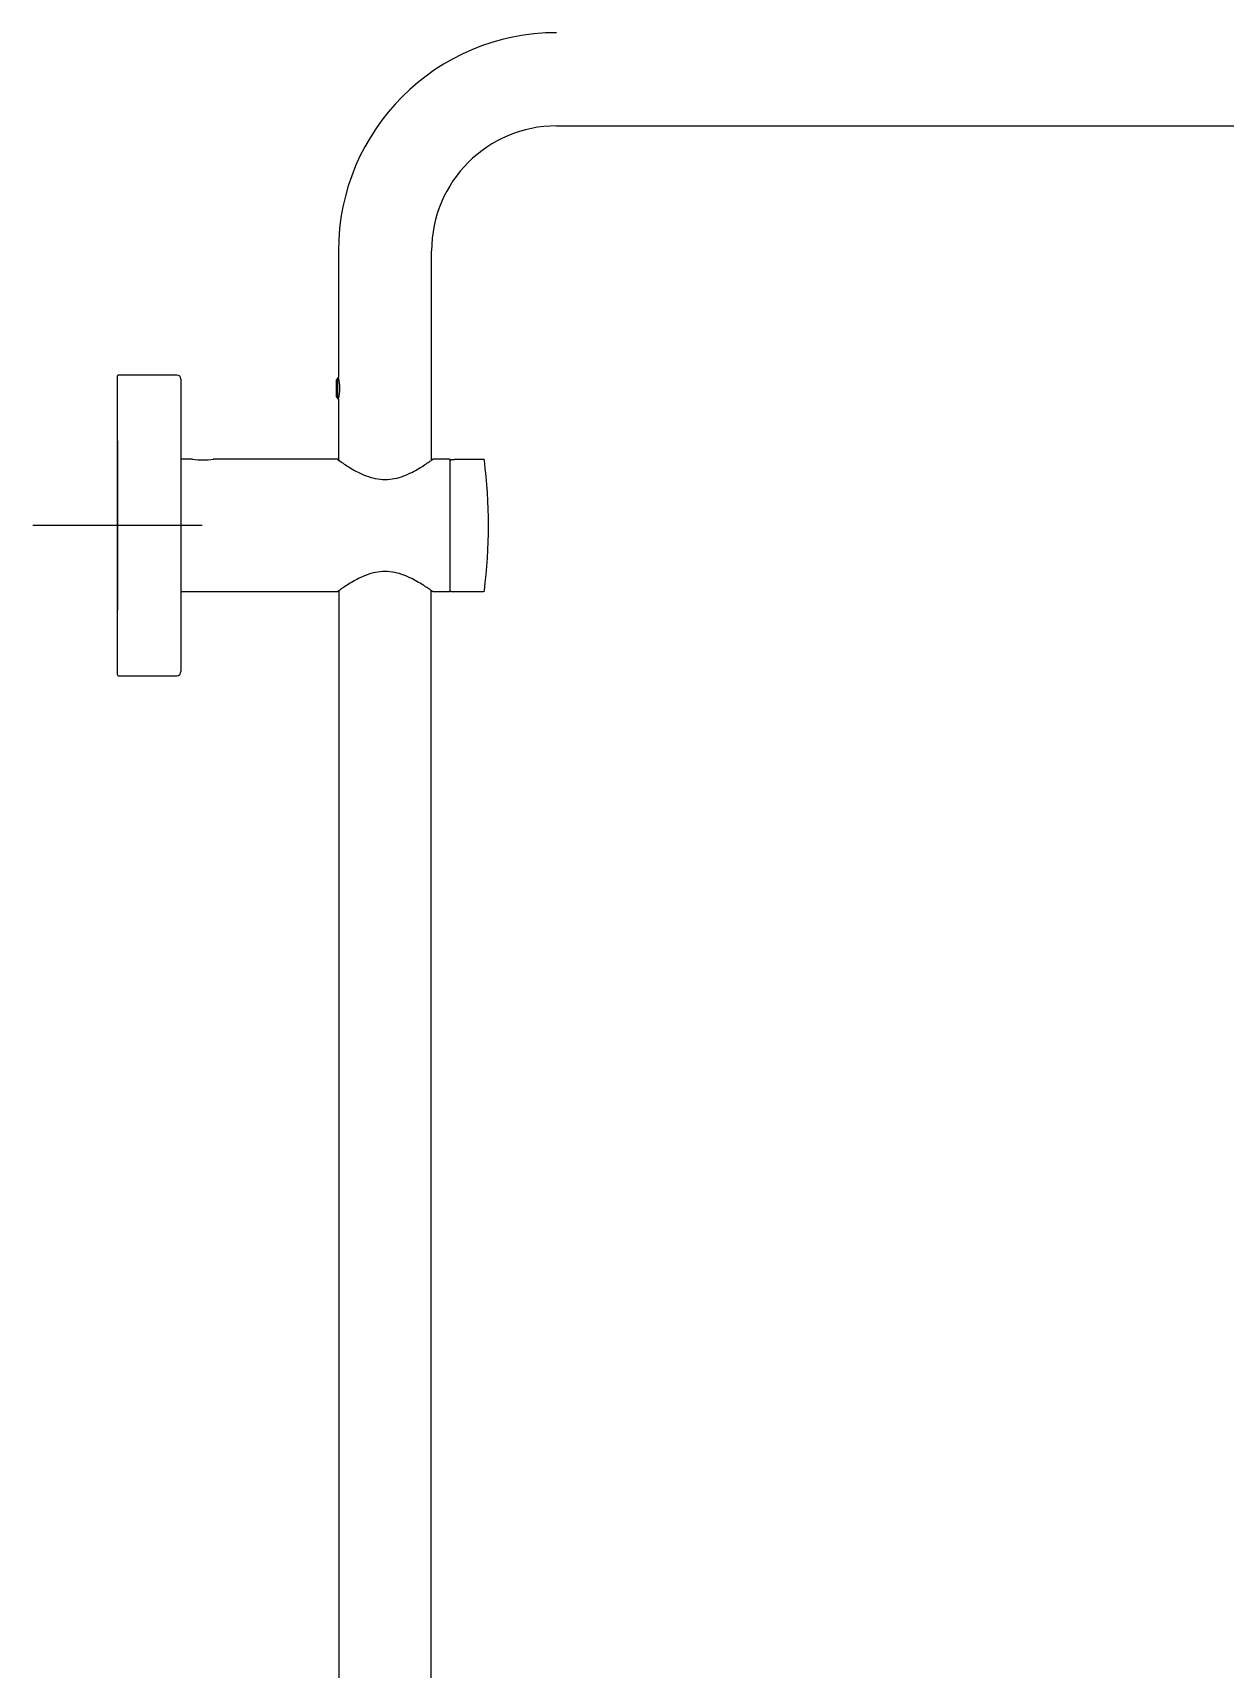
# Model space of a CAD drawing. Header units: millimetres. Extents: x -60 to 7633, y -2614 to 2146.
# Drawn here: x 400.5 to 682.1, y 1547.7 to 1934.2 of the extents above; entities that cross this region are included whole.
import ezdxf

# ---------------------------------------------------------------- set-up
doc = ezdxf.new("R2010")
doc.units = ezdxf.units.MM
doc.layers.get('0').update_dxf_attribs({"color": 250})

msp = doc.modelspace()

# ---------------------------------------------------------------- linework, layer by layer
at = {"linetype": 'Continuous'}
for p, q in [((524.23, 1912.16), (843.23, 1912.16)), ((472.73, 1882.66), (472.73, 1852.72)), ((494.73, 1833.24), (494.73, 1882.66)), ((420.53, 1782.51), (420.53, 1853.11)), ((434.53, 1853.31), (420.73, 1853.31)), ((435.53, 1852.31), (435.53, 1783.31)), ((472.56, 1852.66), (472.28, 1852.17)), ((472.28, 1848.15), (472.28, 1852.17)), ((472.75, 1852.17), (472.28, 1852.17)), ((472.56, 1847.66), (472.56, 1852.66)), ((472.75, 1852.66), (472.56, 1852.66)), ((472.28, 1848.15), (472.56, 1847.66)), ((472.75, 1848.15), (472.28, 1848.15)), ((472.56, 1847.66), (472.75, 1847.66)), ((472.73, 1847.59), (472.73, 1833.24)), ((420.53, 1837.81), (420.53, 1797.81)), ((438.28, 1833.46), (435.53, 1833.46)), ((472.51, 1833.46), (443.16, 1833.46)), ((498.93, 1833.46), (495.03, 1833.46)), ((499.13, 1802.36), (499.13, 1833.26)), ((499.93, 1833.28), (499.33, 1833.28)), ((500.13, 1833.3), (500.13, 1833.41)), ((506.98, 1833.41), (500.13, 1833.41)), ((440.53, 1817.81), (400.53, 1817.81)), ((435.53, 1802.16), (472.59, 1802.16)), ((472.83, 1802.4), (472.83, 1288.48)), ((494.63, 1288.48), (494.63, 1802.41)), ((494.98, 1802.16), (498.93, 1802.16)), ((499.33, 1802.21), (506.98, 1802.21)), ((420.73, 1782.31), (434.53, 1782.31))]:
    msp.add_line(p, q, dxfattribs=at)
for centre, radius, start, end in [((524.23, 1882.66), 51.5, 90, 180), ((524.23, 1882.66), 29.5, 90, 180), ((420.73, 1853.11), 0.2, 90, 180), ((434.53, 1852.31), 1, 0, 90), ((463.02, 1850.16), 10.05, 345.1961, 14.8039), ((440.73, 1848.9), 15.64, 260.9565, 279.0435), ((498.93, 1833.26), 0.2, 0, 90), ((506.98, 1833.21), 0.2, 7.0882, 90), ((383.13, 1817.81), 125, 352.9118, 7.0882), ((498.93, 1802.36), 0.2, 270, 0), ((499.33, 1802.41), 0.2, 180, 270), ((506.98, 1802.41), 0.2, 270, 352.9118), ((420.73, 1782.51), 0.2, 180, 270), ((434.53, 1783.31), 1, 270, 0)]:
    msp.add_arc(centre, radius, start, end, dxfattribs=at)
for points, knots in [([(472.43, 1833.46), (472.43, 1833.46), (472.75, 1833.22), (473.91, 1832.42), (474.74, 1831.85), (476.77, 1830.65), (477.95, 1830.02), (480.64, 1829), (482.16, 1828.64), (485.25, 1828.63), (486.79, 1828.99), (489.47, 1830), (490.66, 1830.63), (492.68, 1831.83), (493.52, 1832.4), (494.4, 1833.01), (494.64, 1833.17), (494.95, 1833.4), (495.03, 1833.45), (495.03, 1833.46), (495.03, 1833.46), (495.03, 1833.46)], [0.2504215, 0.2504215, 0.2504215, 0.2504215, 0.3125, 0.3125, 0.375, 0.375, 0.4375, 0.4375, 0.5, 0.5, 0.5625, 0.5625, 0.625, 0.625, 0.6875, 0.6875, 0.71875, 0.71875, 0.75, 0.75, 0.7504511, 0.7504511, 0.7504511, 0.7504511]), ([(499.33, 1833.28), (499.28, 1833.28), (499.23, 1833.26), (499.15, 1833.18), (499.13, 1833.13), (499.13, 1833.08)], [0, 0, 0, 0, 0.5, 0.5, 1, 1, 1, 1]), ([(500.13, 1833.3), (500.13, 1833.3), (500.11, 1833.29), (500.04, 1833.28), (499.98, 1833.28), (499.93, 1833.28)], [0, 0, 0, 0, 0.5, 0.5, 1, 1, 1, 1]), ([(494.98, 1802.16), (494.98, 1802.16), (494.9, 1802.21), (494.6, 1802.43), (494.36, 1802.6), (493.49, 1803.2), (492.66, 1803.76), (490.65, 1804.94), (489.47, 1805.57), (486.8, 1806.57), (485.27, 1806.93), (482.21, 1806.93), (480.69, 1806.58), (478.01, 1805.58), (476.84, 1804.95), (474.81, 1803.76), (473.99, 1803.21), (473.11, 1802.6), (472.88, 1802.44), (472.57, 1802.22), (472.48, 1802.16), (472.48, 1802.16), (472.48, 1802.16), (472.48, 1802.16)], [0, 0, 0, 0, 0.03125, 0.03125, 0.0625, 0.0625, 0.125, 0.125, 0.1875, 0.1875, 0.25, 0.25, 0.3125, 0.3125, 0.375, 0.375, 0.4375, 0.4375, 0.46875, 0.46875, 0.5, 0.5, 0.5003114, 0.5003114, 0.5003114, 0.5003114])]:
    msp.add_open_spline(points, degree=3, knots=knots, dxfattribs=at)

doc.saveas('drawing.dxf')
